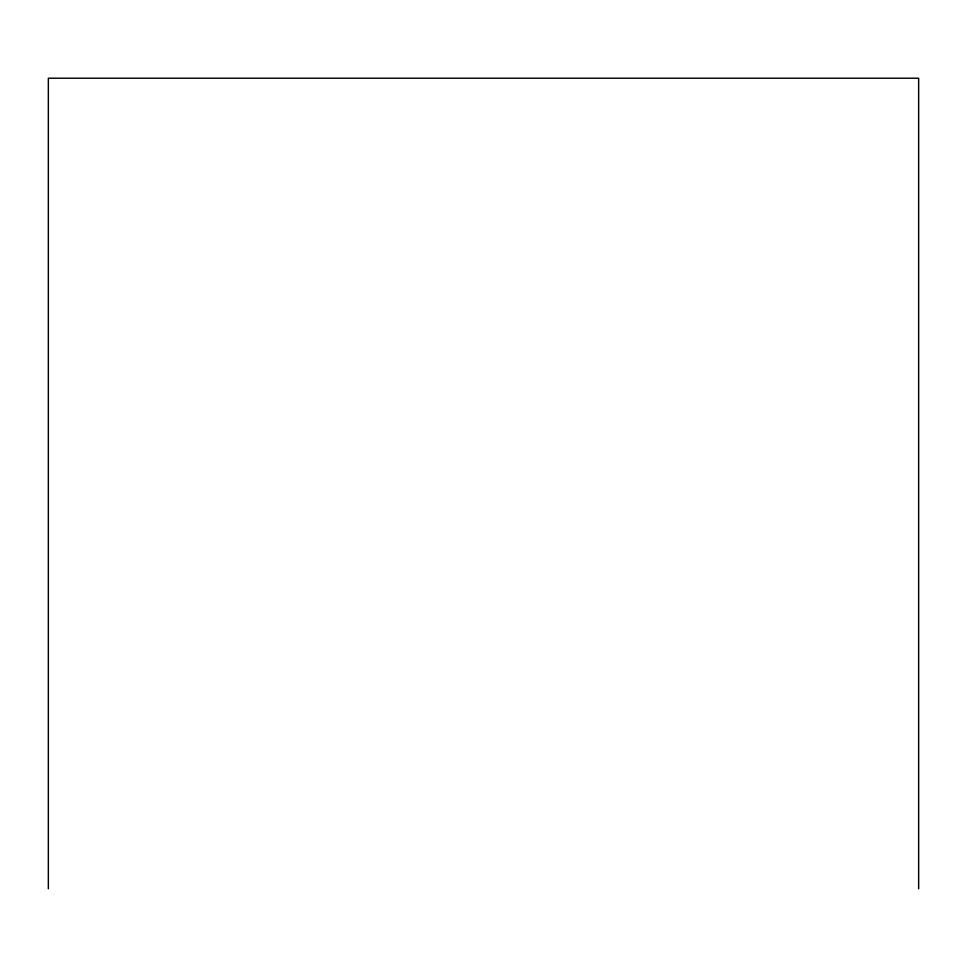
<?xml version="1.0" encoding="UTF-8"?>
<svg xmlns="http://www.w3.org/2000/svg" width="967" height="967" viewBox="0 0 967 967"><rect width="100%" height="100%" fill="white"/><g stroke="black" fill="none" stroke-linecap="round" stroke-linejoin="round"><path stroke-width="1.45" d="M918.65 888.782L918.65 78.218L48.35 78.218L48.35 888.782"/></g></svg>
